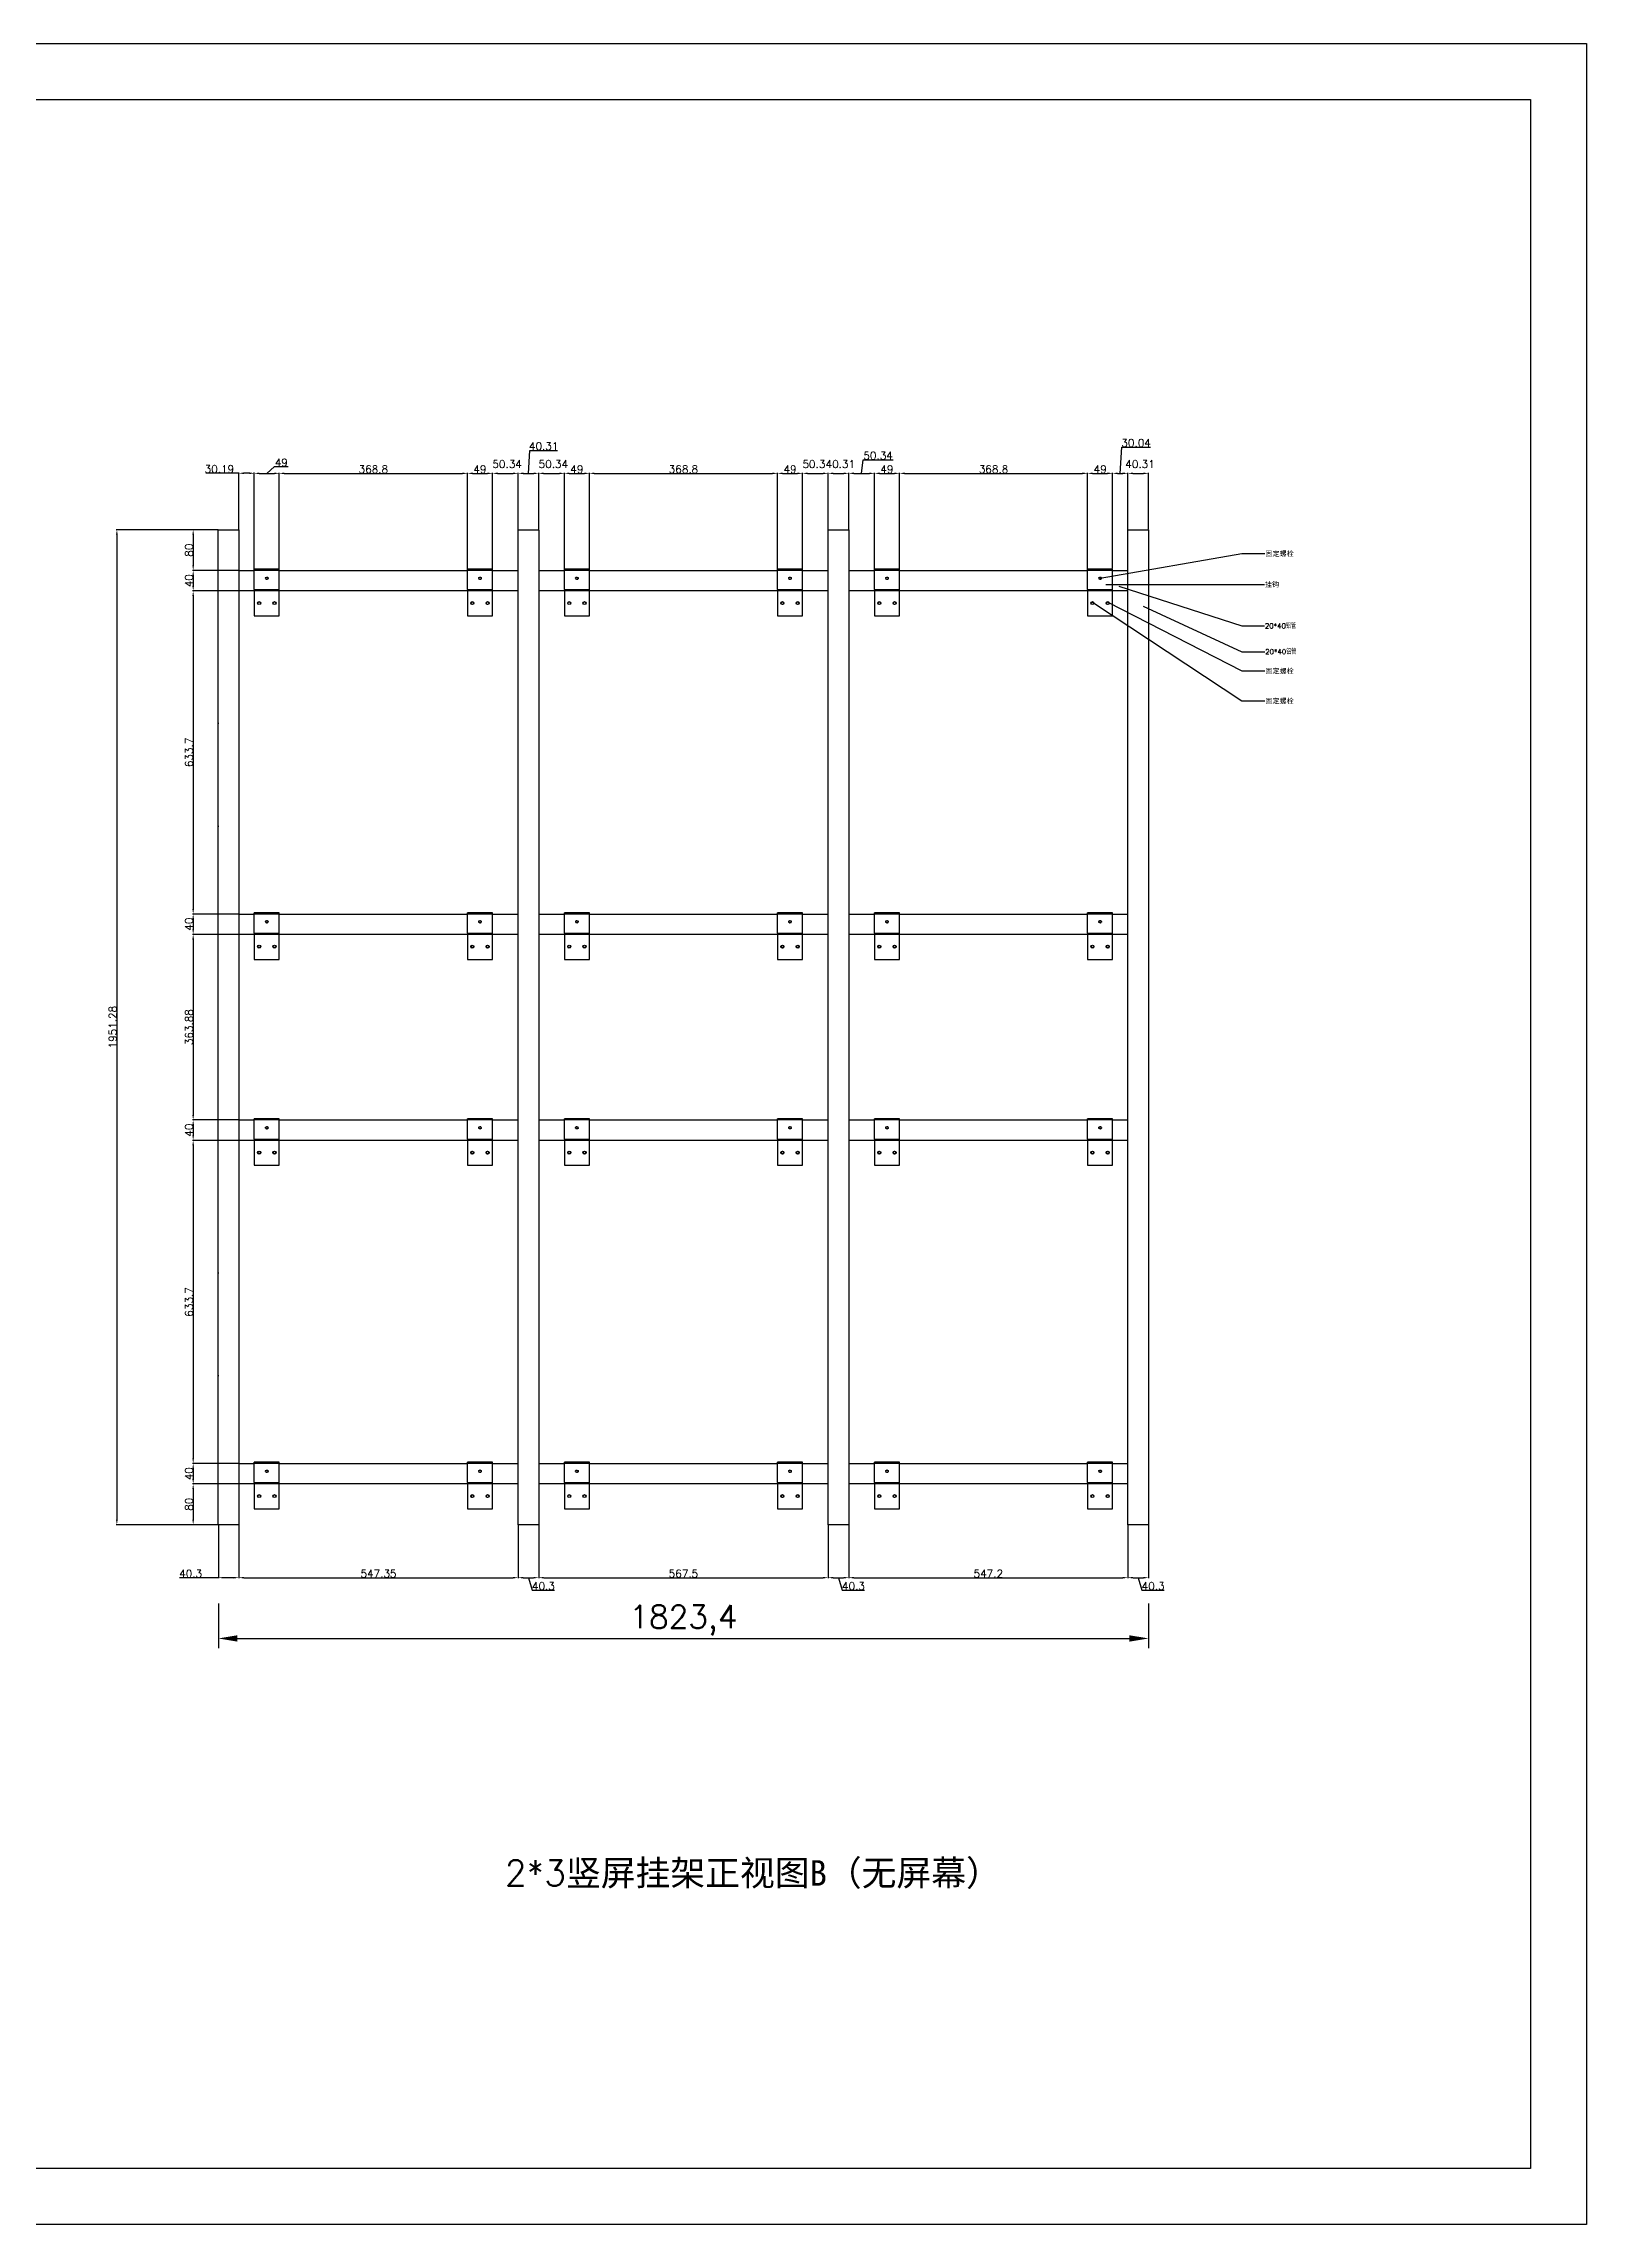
# Model space of a CAD drawing. Header units: millimetres. Extents: x -207 to 14821, y -6397 to 3639.
# Drawn here: x 11797 to 14821, y -6397 to -2120 of the extents above; entities that cross this region are included whole.
import ezdxf

# ---------------------------------------------------------------- set-up
doc = ezdxf.new("R2010")
doc.units = ezdxf.units.MM
doc.linetypes.add('HIDDEN', pattern=[0.375, 0.25, -0.125])
for name, color, linetype in [('02___PRT_ALL_AXES', 7, 'Continuous'), ('DEFAULT_2', 8, 'HIDDEN'), ('图框', 7, 'Continuous')]:
    doc.layers.add(name, color=color, linetype=linetype)
doc.layers.add('粗实线', color=7, linetype='Continuous', lineweight=25)
doc.styles.get("Standard").update_dxf_attribs({"font": 'txt', "bigfont": 'gbcbig.shx'})
doc.dimstyles.new('1-15', dxfattribs={"dimscale": 15, "dimtxt": 3, "dimasz": 2.5, "dimexe": 1.25, "dimexo": 0.625, "dimtad": 1, "dimtxsty": 'Standard', "dimcen": 2.5, "dimclrd": 4, "dimclre": 4, "dimclrt": 4, "dimadec": 0, "dimazin": 0, "dimtfac": 1, "dimtmove": 0, "dimatfit": 3, "dimfxl": 100, "dimfxlon": 1, "dimtfillclr": 4, "dimarcsym": 0})
doc.dimstyles.new('ISO-25', dxfattribs={"dimtxt": 7, "dimasz": 5, "dimexe": 1.25, "dimexo": 0.625, "dimtad": 1, "dimtxsty": 'Standard', "dimcen": 2.5, "dimclrd": 4, "dimclre": 4, "dimclrt": 4, "dimadec": 0, "dimazin": 0, "dimtfac": 1, "dimtmove": 0, "dimatfit": 3, "dimfxl": 1, "dimarcsym": 0})
doc.dimstyles.new('副本 ISO-25', dxfattribs={"dimtxt": 15, "dimasz": 10, "dimexe": 1.25, "dimexo": 0.625, "dimtad": 1, "dimdsep": 46, "dimtxsty": 'Standard', "dimcen": 2.5, "dimclrd": 4, "dimclre": 4, "dimclrt": 4, "dimadec": 0, "dimazin": 0, "dimtfac": 1, "dimtmove": 0, "dimatfit": 3, "dimfxl": 1, "dimarcsym": 0})

# ---------------------------------------------------------------- blocks, each defined once
blk = doc.blocks.new('hgfdhgdhgd')
at = {"color": 3, "linetype": 'Continuous'}
for p, q in [((-21144.3, 10464.5), (-21193.3, 10464.5)), ((-21193.3, 10424.5), (-21193.3, 10464.5)), ((-21144.3, 10462), (-21193.3, 10462)), ((-21144.3, 10424.5), (-21144.3, 10464.5)), ((-21193.3, 10424.5), (-21144.3, 10424.5))]:
    blk.add_line(p, q, dxfattribs=at)
at = {"color": 7, "linetype": 'Continuous'}
for p, q in [((-21193.3, 10424.5), (-21193.3, 10373)), ((-21144.3, 10373), (-21144.3, 10424.5))]:
    blk.add_line(p, q, dxfattribs=at)
at = {"layer": '02___PRT_ALL_AXES', "color": 7, "linetype": 'Continuous'}
blk.add_line((-21193.3, 10373), (-21144.3, 10373), dxfattribs=at)
at = {"layer": '02___PRT_ALL_AXES', "color": 3, "linetype": 'Continuous'}
blk.add_circle((-21168.8, 10446.7), 2.1, dxfattribs=at)
at = {"layer": '02___PRT_ALL_AXES', "color": 7, "linetype": 'Continuous'}
for centre in [(-21183.8, 10398), (-21153.8, 10398)]:
    blk.add_circle(centre, 3, dxfattribs=at)
at = {"layer": 'DEFAULT_2', "color": 8, "linetype": 'HIDDEN'}
blk.add_circle((-21168.8, 10446.7), 2.5, dxfattribs=at)
blk = doc.blocks.new('*D66')
at = {"color": 4, "lineweight": -2}
for p, q in [((12139.4, -5179.6), (12139.4, -5266.8)), ((13962.8, -5179.6), (13962.8, -5266.8)), ((12176.9, -5248), (13925.3, -5248))]:
    blk.add_line(p, q, dxfattribs=at)
at = {"color": 4}
for points in [[(12176.9, -5241.8), (12176.9, -5254.3), (12139.4, -5248)], [(13925.3, -5241.8), (13925.3, -5254.3), (13962.8, -5248)]]:
    blk.add_solid(points, dxfattribs=at)
at = {"layer": 'Defpoints', "color": 0}
for p in [(12139.4, -5170.3), (13962.8, -5170.3), (13962.8, -5248)]:
    blk.add_point(p, dxfattribs=at)
at = {"color": 4, "insert": (13051.1, -5212.4), "char_height": 45, "attachment_point": 5}
blk.add_mtext('1823,4', dxfattribs=at)
blk = doc.blocks.new('SHU')
at = {"color": 2}
for p, q in [((2817.7, 2460.5), (2858, 2460.5)), ((2817.7, 509.2), (2817.7, 2460.5)), ((2858, 2460.5), (2858, 509.2)), ((2858, 509.2), (2817.7, 509.2))]:
    blk.add_line(p, q, dxfattribs=at)
blk = doc.blocks.new('*D124')
at = {"color": 4, "lineweight": -2}
for p, q in [((12138.8, -3073.6), (11939.3, -3073.6)), ((11940.5, -3083.6), (11940.5, -5014.9)), ((12138.8, -5024.9), (11939.3, -5024.9))]:
    blk.add_line(p, q, dxfattribs=at)
at = {"color": 4}
for points in [[(11938.8, -3083.6), (11942.2, -3083.6), (11940.5, -3073.6)], [(11938.8, -5014.9), (11942.2, -5014.9), (11940.5, -5024.9)]]:
    blk.add_solid(points, dxfattribs=at)
at = {"layer": 'Defpoints', "color": 0}
for p in [(12139.4, -3073.6), (11940.5, -5024.9), (12139.4, -5024.9)]:
    blk.add_point(p, dxfattribs=at)
at = {"color": 4, "insert": (11932.4, -4049.2), "char_height": 15, "attachment_point": 5, "rotation": 90}
blk.add_mtext('1951.28', dxfattribs=at)
blk = doc.blocks.new('*D125')
at = {"color": 4, "lineweight": -2}
for p, q in [((12139.4, -5025.5), (12139.4, -5130.1)), ((12179.7, -5025.5), (12179.7, -5130.1)), ((12139.4, -5128.9), (12063.2, -5128.9)), ((12169.7, -5128.9), (12149.4, -5128.9))]:
    blk.add_line(p, q, dxfattribs=at)
at = {"color": 4}
for points in [[(12149.4, -5127.2), (12149.4, -5130.5), (12139.4, -5128.9)], [(12169.7, -5127.2), (12169.7, -5130.5), (12179.7, -5128.9)]]:
    blk.add_solid(points, dxfattribs=at)
at = {"layer": 'Defpoints', "color": 0}
for p in [(12139.4, -5024.9), (12179.7, -5024.9), (12179.7, -5128.9)]:
    blk.add_point(p, dxfattribs=at)
at = {"color": 4, "insert": (12085.1, -5120.8), "char_height": 15, "attachment_point": 5}
blk.add_mtext('40.3', dxfattribs=at)
blk = doc.blocks.new('*D126')
at = {"color": 4, "lineweight": -2}
for p, q in [((12179.7, -5025.5), (12179.7, -5130.1)), ((12727, -5025.5), (12727, -5130.1)), ((12189.7, -5128.9), (12717, -5128.9))]:
    blk.add_line(p, q, dxfattribs=at)
at = {"color": 4}
for points in [[(12189.7, -5127.2), (12189.7, -5130.5), (12179.7, -5128.9)], [(12717, -5127.2), (12717, -5130.5), (12727, -5128.9)]]:
    blk.add_solid(points, dxfattribs=at)
at = {"layer": 'Defpoints', "color": 0}
for p in [(12179.7, -5024.9), (12727, -5024.9), (12727, -5128.9)]:
    blk.add_point(p, dxfattribs=at)
at = {"color": 4, "insert": (12453.4, -5120.8), "char_height": 15, "attachment_point": 5}
blk.add_mtext('547.35', dxfattribs=at)
blk = doc.blocks.new('*D127')
at = {"color": 4, "lineweight": -2}
for p, q in [((12727, -5025.5), (12727, -5130.1)), ((12767.3, -5025.5), (12767.3, -5130.1)), ((12737, -5128.9), (12757.3, -5128.9)), ((12747.2, -5128.9), (12754.6, -5153.6)), ((12754.6, -5153.6), (12798.3, -5153.6))]:
    blk.add_line(p, q, dxfattribs=at)
at = {"color": 4}
for points in [[(12737, -5127.2), (12737, -5130.5), (12727, -5128.9)], [(12757.3, -5127.2), (12757.3, -5130.5), (12767.3, -5128.9)]]:
    blk.add_solid(points, dxfattribs=at)
at = {"layer": 'Defpoints', "color": 0}
for p in [(12727, -5024.9), (12767.3, -5024.9), (12767.3, -5128.9)]:
    blk.add_point(p, dxfattribs=at)
at = {"color": 4, "insert": (12776.5, -5145.4), "char_height": 15, "attachment_point": 5}
blk.add_mtext('40.3', dxfattribs=at)
blk = doc.blocks.new('*D128')
at = {"color": 4, "lineweight": -2}
for p, q in [((12767.3, -5025.5), (12767.3, -5130.1)), ((13334.8, -5025.5), (13334.8, -5130.1)), ((12777.3, -5128.9), (13324.8, -5128.9))]:
    blk.add_line(p, q, dxfattribs=at)
at = {"color": 4}
for points in [[(12777.3, -5127.2), (12777.3, -5130.5), (12767.3, -5128.9)], [(13324.8, -5127.2), (13324.8, -5130.5), (13334.8, -5128.9)]]:
    blk.add_solid(points, dxfattribs=at)
at = {"layer": 'Defpoints', "color": 0}
for p in [(12767.3, -5024.9), (13334.8, -5024.9), (13334.8, -5128.9)]:
    blk.add_point(p, dxfattribs=at)
at = {"color": 4, "insert": (13051.1, -5120.8), "char_height": 15, "attachment_point": 5}
blk.add_mtext('567.5', dxfattribs=at)
blk = doc.blocks.new('*D129')
at = {"color": 4, "lineweight": -2}
for p, q in [((13334.8, -5025.5), (13334.8, -5130.1)), ((13375.1, -5025.5), (13375.1, -5130.1)), ((13344.8, -5128.9), (13365.1, -5128.9)), ((13355, -5128.9), (13362.4, -5153.6)), ((13362.4, -5153.6), (13406.1, -5153.6))]:
    blk.add_line(p, q, dxfattribs=at)
at = {"color": 4}
for points in [[(13344.8, -5127.2), (13344.8, -5130.5), (13334.8, -5128.9)], [(13365.1, -5127.2), (13365.1, -5130.5), (13375.1, -5128.9)]]:
    blk.add_solid(points, dxfattribs=at)
at = {"layer": 'Defpoints', "color": 0}
for p in [(13334.8, -5024.9), (13375.1, -5024.9), (13375.1, -5128.9)]:
    blk.add_point(p, dxfattribs=at)
at = {"color": 4, "insert": (13384.3, -5145.4), "char_height": 15, "attachment_point": 5}
blk.add_mtext('40.3', dxfattribs=at)
blk = doc.blocks.new('*D130')
at = {"color": 4, "lineweight": -2}
for p, q in [((13375.1, -5025.5), (13375.1, -5130.1)), ((13922.3, -5025.5), (13922.3, -5130.1)), ((13385.1, -5128.9), (13912.3, -5128.9))]:
    blk.add_line(p, q, dxfattribs=at)
at = {"color": 4}
for points in [[(13385.1, -5127.2), (13385.1, -5130.5), (13375.1, -5128.9)], [(13912.3, -5127.2), (13912.3, -5130.5), (13922.3, -5128.9)]]:
    blk.add_solid(points, dxfattribs=at)
at = {"layer": 'Defpoints', "color": 0}
for p in [(13375.1, -5024.9), (13922.3, -5024.9), (13922.3, -5128.9)]:
    blk.add_point(p, dxfattribs=at)
at = {"color": 4, "insert": (13648.7, -5120.8), "char_height": 15, "attachment_point": 5}
blk.add_mtext('547.2', dxfattribs=at)
blk = doc.blocks.new('*D131')
at = {"color": 4, "lineweight": -2}
for p, q in [((13922.3, -5025.5), (13922.3, -5130.1)), ((13962.6, -5025.5), (13962.6, -5130.1)), ((13932.3, -5128.9), (13952.6, -5128.9)), ((13942.5, -5128.9), (13949.9, -5153.6)), ((13949.9, -5153.6), (13993.6, -5153.6))]:
    blk.add_line(p, q, dxfattribs=at)
at = {"color": 4}
for points in [[(13932.3, -5127.2), (13932.3, -5130.5), (13922.3, -5128.9)], [(13952.6, -5127.2), (13952.6, -5130.5), (13962.6, -5128.9)]]:
    blk.add_solid(points, dxfattribs=at)
at = {"layer": 'Defpoints', "color": 0}
for p in [(13922.3, -5024.9), (13962.6, -5024.9), (13962.6, -5128.9)]:
    blk.add_point(p, dxfattribs=at)
at = {"color": 4, "insert": (13971.8, -5145.4), "char_height": 15, "attachment_point": 5}
blk.add_mtext('40.3', dxfattribs=at)
blk = doc.blocks.new('*D132')
at = {"color": 4, "lineweight": -2}
for p, q in [((12138.8, -3073.6), (12088.8, -3073.6)), ((12090.1, -3083.6), (12090.1, -3143.6)), ((12179.1, -3153.6), (12088.8, -3153.6))]:
    blk.add_line(p, q, dxfattribs=at)
at = {"color": 4}
for points in [[(12088.4, -3083.6), (12091.7, -3083.6), (12090.1, -3073.6)], [(12088.4, -3143.6), (12091.7, -3143.6), (12090.1, -3153.6)]]:
    blk.add_solid(points, dxfattribs=at)
at = {"layer": 'Defpoints', "color": 0}
for p in [(12139.4, -3073.6), (12090.1, -3153.6), (12179.7, -3153.6)]:
    blk.add_point(p, dxfattribs=at)
at = {"color": 4, "insert": (12081.9, -3113.6), "char_height": 15, "attachment_point": 5, "rotation": 90}
blk.add_mtext('80', dxfattribs=at)
blk = doc.blocks.new('*D133')
at = {"color": 4, "lineweight": -2}
for p, q in [((12179.1, -3153.6), (12088.8, -3153.6)), ((12090.1, -3163.6), (12090.1, -3183.6)), ((12179.1, -3193.6), (12088.8, -3193.6))]:
    blk.add_line(p, q, dxfattribs=at)
at = {"color": 4}
for points in [[(12088.4, -3163.6), (12091.7, -3163.6), (12090.1, -3153.6)], [(12088.4, -3183.6), (12091.7, -3183.6), (12090.1, -3193.6)]]:
    blk.add_solid(points, dxfattribs=at)
at = {"layer": 'Defpoints', "color": 0}
for p in [(12179.7, -3153.6), (12090.1, -3193.6), (12179.7, -3193.6)]:
    blk.add_point(p, dxfattribs=at)
at = {"color": 4, "insert": (12081.9, -3173.6), "char_height": 15, "attachment_point": 5, "rotation": 90}
blk.add_mtext('40', dxfattribs=at)
blk = doc.blocks.new('*D134')
at = {"color": 4, "lineweight": -2}
for p, q in [((12179.1, -3193.6), (12088.8, -3193.6)), ((12090.1, -3203.6), (12090.1, -3817.3)), ((12179.1, -3827.3), (12088.8, -3827.3))]:
    blk.add_line(p, q, dxfattribs=at)
at = {"color": 4}
for points in [[(12088.4, -3203.6), (12091.7, -3203.6), (12090.1, -3193.6)], [(12088.4, -3817.3), (12091.7, -3817.3), (12090.1, -3827.3)]]:
    blk.add_solid(points, dxfattribs=at)
at = {"layer": 'Defpoints', "color": 0}
for p in [(12179.7, -3193.6), (12090.1, -3827.3), (12179.7, -3827.3)]:
    blk.add_point(p, dxfattribs=at)
at = {"color": 4, "insert": (12081.9, -3510.4), "char_height": 15, "attachment_point": 5, "rotation": 90}
blk.add_mtext('633.7', dxfattribs=at)
blk = doc.blocks.new('*D135')
at = {"color": 4, "lineweight": -2}
for p, q in [((12179.1, -3827.3), (12088.8, -3827.3)), ((12090.1, -3837.3), (12090.1, -3857.3)), ((12179.1, -3867.3), (12088.8, -3867.3))]:
    blk.add_line(p, q, dxfattribs=at)
at = {"color": 4}
for points in [[(12088.4, -3837.3), (12091.7, -3837.3), (12090.1, -3827.3)], [(12088.4, -3857.3), (12091.7, -3857.3), (12090.1, -3867.3)]]:
    blk.add_solid(points, dxfattribs=at)
at = {"layer": 'Defpoints', "color": 0}
for p in [(12179.7, -3827.3), (12090.1, -3867.3), (12179.7, -3867.3)]:
    blk.add_point(p, dxfattribs=at)
at = {"color": 4, "insert": (12081.9, -3847.3), "char_height": 15, "attachment_point": 5, "rotation": 90}
blk.add_mtext('40', dxfattribs=at)
blk = doc.blocks.new('*D136')
at = {"color": 4, "lineweight": -2}
for p, q in [((12179.1, -3867.3), (12088.8, -3867.3)), ((12090.1, -3877.3), (12090.1, -4221.2)), ((12179.1, -4231.2), (12088.8, -4231.2))]:
    blk.add_line(p, q, dxfattribs=at)
at = {"color": 4}
for points in [[(12088.4, -3877.3), (12091.7, -3877.3), (12090.1, -3867.3)], [(12088.4, -4221.2), (12091.7, -4221.2), (12090.1, -4231.2)]]:
    blk.add_solid(points, dxfattribs=at)
at = {"layer": 'Defpoints', "color": 0}
for p in [(12179.7, -3867.3), (12090.1, -4231.2), (12179.7, -4231.2)]:
    blk.add_point(p, dxfattribs=at)
at = {"color": 4, "insert": (12081.9, -4049.2), "char_height": 15, "attachment_point": 5, "rotation": 90}
blk.add_mtext('363.88', dxfattribs=at)
blk = doc.blocks.new('*D137')
at = {"color": 4, "lineweight": -2}
for p, q in [((12179.1, -4231.2), (12088.8, -4231.2)), ((12179.1, -4271.2), (12088.8, -4271.2)), ((12090.1, -4241.2), (12090.1, -4261.2))]:
    blk.add_line(p, q, dxfattribs=at)
at = {"color": 4}
for points in [[(12088.4, -4241.2), (12091.7, -4241.2), (12090.1, -4231.2)], [(12088.4, -4261.2), (12091.7, -4261.2), (12090.1, -4271.2)]]:
    blk.add_solid(points, dxfattribs=at)
at = {"layer": 'Defpoints', "color": 0}
for p in [(12179.7, -4231.2), (12090.1, -4271.2), (12179.7, -4271.2)]:
    blk.add_point(p, dxfattribs=at)
at = {"color": 4, "insert": (12081.9, -4251.2), "char_height": 15, "attachment_point": 5, "rotation": 90}
blk.add_mtext('40', dxfattribs=at)
blk = doc.blocks.new('*D138')
at = {"color": 4, "lineweight": -2}
for p, q in [((12179.1, -4271.2), (12088.8, -4271.2)), ((12090.1, -4281.2), (12090.1, -4894.9)), ((12179.1, -4904.9), (12088.8, -4904.9))]:
    blk.add_line(p, q, dxfattribs=at)
at = {"color": 4}
for points in [[(12088.4, -4281.2), (12091.7, -4281.2), (12090.1, -4271.2)], [(12088.4, -4894.9), (12091.7, -4894.9), (12090.1, -4904.9)]]:
    blk.add_solid(points, dxfattribs=at)
at = {"layer": 'Defpoints', "color": 0}
for p in [(12179.7, -4271.2), (12090.1, -4904.9), (12179.7, -4904.9)]:
    blk.add_point(p, dxfattribs=at)
at = {"color": 4, "insert": (12081.9, -4588), "char_height": 15, "attachment_point": 5, "rotation": 90}
blk.add_mtext('633.7', dxfattribs=at)
blk = doc.blocks.new('*D139')
at = {"color": 4, "lineweight": -2}
for p, q in [((12179.1, -4904.9), (12088.8, -4904.9)), ((12090.1, -4914.9), (12090.1, -4934.9)), ((12179.1, -4944.9), (12088.8, -4944.9))]:
    blk.add_line(p, q, dxfattribs=at)
at = {"color": 4}
for points in [[(12088.4, -4914.9), (12091.7, -4914.9), (12090.1, -4904.9)], [(12088.4, -4934.9), (12091.7, -4934.9), (12090.1, -4944.9)]]:
    blk.add_solid(points, dxfattribs=at)
at = {"layer": 'Defpoints', "color": 0}
for p in [(12179.7, -4904.9), (12090.1, -4944.9), (12179.7, -4944.9)]:
    blk.add_point(p, dxfattribs=at)
at = {"color": 4, "insert": (12081.9, -4924.9), "char_height": 15, "attachment_point": 5, "rotation": 90}
blk.add_mtext('40', dxfattribs=at)
blk = doc.blocks.new('*D140')
at = {"color": 4, "lineweight": -2}
for p, q in [((12179.1, -4944.9), (12088.8, -4944.9)), ((12090.1, -4954.9), (12090.1, -5014.9)), ((12179.1, -5024.9), (12088.8, -5024.9))]:
    blk.add_line(p, q, dxfattribs=at)
at = {"color": 4}
for points in [[(12088.4, -4954.9), (12091.7, -4954.9), (12090.1, -4944.9)], [(12088.4, -5014.9), (12091.7, -5014.9), (12090.1, -5024.9)]]:
    blk.add_solid(points, dxfattribs=at)
at = {"layer": 'Defpoints', "color": 0}
for p in [(12179.7, -4944.9), (12090.1, -5024.9), (12179.7, -5024.9)]:
    blk.add_point(p, dxfattribs=at)
at = {"color": 4, "insert": (12081.9, -4984.9), "char_height": 15, "attachment_point": 5, "rotation": 90}
blk.add_mtext('80', dxfattribs=at)
blk = doc.blocks.new('*D141')
at = {"color": 4, "lineweight": -2}
for p, q in [((12179.7, -2962.9), (12114.6, -2962.9)), ((12179.7, -3073), (12179.7, -2961.6)), ((12199.9, -2962.9), (12189.7, -2962.9)), ((12209.9, -3150.5), (12209.9, -2961.6))]:
    blk.add_line(p, q, dxfattribs=at)
at = {"color": 4}
for points in [[(12189.7, -2961.2), (12189.7, -2964.6), (12179.7, -2962.9)], [(12199.9, -2961.2), (12199.9, -2964.6), (12209.9, -2962.9)]]:
    blk.add_solid(points, dxfattribs=at)
at = {"layer": 'Defpoints', "color": 0}
for p in [(12209.9, -2962.9), (12179.7, -3073.6), (12209.9, -3151.1)]:
    blk.add_point(p, dxfattribs=at)
at = {"color": 4, "insert": (12141.5, -2954.8), "char_height": 15, "attachment_point": 5}
blk.add_mtext('30.19', dxfattribs=at)
blk = doc.blocks.new('*D142')
at = {"color": 4, "lineweight": -2}
for p, q in [((12234.4, -2963.1), (12249.8, -2949.9)), ((12249.8, -2949.9), (12276, -2949.9)), ((12209.9, -3150.5), (12209.9, -2961.9)), ((12219.9, -2963.1), (12248.9, -2963.1)), ((12258.9, -3150.5), (12258.9, -2961.9))]:
    blk.add_line(p, q, dxfattribs=at)
at = {"color": 4}
for points in [[(12219.9, -2961.4), (12219.9, -2964.8), (12209.9, -2963.1)], [(12248.9, -2961.4), (12248.9, -2964.8), (12258.9, -2963.1)]]:
    blk.add_solid(points, dxfattribs=at)
at = {"layer": 'Defpoints', "color": 0}
for p in [(12258.9, -2963.1), (12209.9, -3151.1), (12258.9, -3151.1)]:
    blk.add_point(p, dxfattribs=at)
at = {"color": 4, "insert": (12262.9, -2941.8), "char_height": 15, "attachment_point": 5}
blk.add_mtext('49', dxfattribs=at)
blk = doc.blocks.new('*D143')
at = {"color": 4, "lineweight": -2}
for p, q in [((12258.9, -3150.5), (12258.9, -2961.9)), ((12268.9, -2963.1), (12617.7, -2963.1)), ((12627.7, -3150.5), (12627.7, -2961.9))]:
    blk.add_line(p, q, dxfattribs=at)
at = {"color": 4}
for points in [[(12268.9, -2961.4), (12268.9, -2964.8), (12258.9, -2963.1)], [(12617.7, -2961.4), (12617.7, -2964.8), (12627.7, -2963.1)]]:
    blk.add_solid(points, dxfattribs=at)
at = {"layer": 'Defpoints', "color": 0}
for p in [(12627.7, -2963.1), (12258.9, -3151.1), (12627.7, -3151.1)]:
    blk.add_point(p, dxfattribs=at)
at = {"color": 4, "insert": (12443.3, -2955), "char_height": 15, "attachment_point": 5}
blk.add_mtext('368.8', dxfattribs=at)
blk = doc.blocks.new('*D144')
at = {"color": 4, "lineweight": -2}
for p, q in [((12627.7, -3150.5), (12627.7, -2961.9)), ((12637.7, -2963.1), (12666.7, -2963.1)), ((12676.7, -3150.5), (12676.7, -2961.9))]:
    blk.add_line(p, q, dxfattribs=at)
at = {"color": 4}
for points in [[(12637.7, -2961.4), (12637.7, -2964.8), (12627.7, -2963.1)], [(12666.7, -2961.4), (12666.7, -2964.8), (12676.7, -2963.1)]]:
    blk.add_solid(points, dxfattribs=at)
at = {"layer": 'Defpoints', "color": 0}
for p in [(12676.7, -2963.1), (12627.7, -3151.1), (12676.7, -3151.1)]:
    blk.add_point(p, dxfattribs=at)
at = {"color": 4, "insert": (12652.2, -2955), "char_height": 15, "attachment_point": 5}
blk.add_mtext('49', dxfattribs=at)
blk = doc.blocks.new('*D145')
at = {"color": 4, "lineweight": -2}
for p, q in [((12676.7, -3150.5), (12676.7, -2961.9)), ((12686.7, -2963.1), (12717, -2963.1)), ((12727, -3073), (12727, -2961.9))]:
    blk.add_line(p, q, dxfattribs=at)
at = {"color": 4}
for points in [[(12686.7, -2961.4), (12686.7, -2964.8), (12676.7, -2963.1)], [(12717, -2961.4), (12717, -2964.8), (12727, -2963.1)]]:
    blk.add_solid(points, dxfattribs=at)
at = {"layer": 'Defpoints', "color": 0}
for p in [(12727, -2963.1), (12727, -3073.6), (12676.7, -3151.1)]:
    blk.add_point(p, dxfattribs=at)
at = {"color": 4, "insert": (12705.5, -2945), "char_height": 15, "attachment_point": 5}
blk.add_mtext('50.34', dxfattribs=at)
blk = doc.blocks.new('*D146')
at = {"color": 4, "lineweight": -2}
for p, q in [((12747.2, -2963.1), (12750.2, -2918)), ((12750.2, -2918), (12803.9, -2918)), ((12727, -3073), (12727, -2961.9)), ((12737, -2963.1), (12757.3, -2963.1)), ((12767.3, -3072.3), (12767.3, -2961.9))]:
    blk.add_line(p, q, dxfattribs=at)
at = {"color": 4}
for points in [[(12737, -2961.4), (12737, -2964.8), (12727, -2963.1)], [(12757.3, -2961.4), (12757.3, -2964.8), (12767.3, -2963.1)]]:
    blk.add_solid(points, dxfattribs=at)
at = {"layer": 'Defpoints', "color": 0}
for p in [(12767.3, -2963.1), (12727, -3073.6), (12767.3, -3073)]:
    blk.add_point(p, dxfattribs=at)
at = {"color": 4, "insert": (12777.1, -2909.8), "char_height": 15, "attachment_point": 5}
blk.add_mtext('40.31', dxfattribs=at)
blk = doc.blocks.new('*D147')
at = {"color": 4, "lineweight": -2}
for p, q in [((12767.3, -3072.3), (12767.3, -2961.9)), ((12777.3, -2963.1), (12807.7, -2963.1)), ((12817.7, -3150.5), (12817.7, -2961.9))]:
    blk.add_line(p, q, dxfattribs=at)
at = {"color": 4}
for points in [[(12777.3, -2961.4), (12777.3, -2964.8), (12767.3, -2963.1)], [(12807.7, -2961.4), (12807.7, -2964.8), (12817.7, -2963.1)]]:
    blk.add_solid(points, dxfattribs=at)
at = {"layer": 'Defpoints', "color": 0}
for p in [(12817.7, -2963.1), (12767.3, -3073), (12817.7, -3151.1)]:
    blk.add_point(p, dxfattribs=at)
at = {"color": 4, "insert": (12796.1, -2945), "char_height": 15, "attachment_point": 5}
blk.add_mtext('50.34', dxfattribs=at)
blk = doc.blocks.new('*D148')
at = {"color": 4, "lineweight": -2}
for p, q in [((12817.7, -3150.5), (12817.7, -2961.9)), ((12827.7, -2963.1), (12856.7, -2963.1)), ((12866.7, -3150.5), (12866.7, -2961.9))]:
    blk.add_line(p, q, dxfattribs=at)
at = {"color": 4}
for points in [[(12827.7, -2961.4), (12827.7, -2964.8), (12817.7, -2963.1)], [(12856.7, -2961.4), (12856.7, -2964.8), (12866.7, -2963.1)]]:
    blk.add_solid(points, dxfattribs=at)
at = {"layer": 'Defpoints', "color": 0}
for p in [(12866.7, -2963.1), (12817.7, -3151.1), (12866.7, -3151.1)]:
    blk.add_point(p, dxfattribs=at)
at = {"color": 4, "insert": (12842.2, -2955), "char_height": 15, "attachment_point": 5}
blk.add_mtext('49', dxfattribs=at)
blk = doc.blocks.new('*D149')
at = {"color": 4, "lineweight": -2}
for p, q in [((12866.7, -3150.5), (12866.7, -2961.9)), ((12876.7, -2963.1), (13225.5, -2963.1)), ((13235.5, -3150.5), (13235.5, -2961.9))]:
    blk.add_line(p, q, dxfattribs=at)
at = {"color": 4}
for points in [[(12876.7, -2961.4), (12876.7, -2964.8), (12866.7, -2963.1)], [(13225.5, -2961.4), (13225.5, -2964.8), (13235.5, -2963.1)]]:
    blk.add_solid(points, dxfattribs=at)
at = {"layer": 'Defpoints', "color": 0}
for p in [(13235.5, -2963.1), (12866.7, -3151.1), (13235.5, -3151.1)]:
    blk.add_point(p, dxfattribs=at)
at = {"color": 4, "insert": (13051.1, -2955), "char_height": 15, "attachment_point": 5}
blk.add_mtext('368.8', dxfattribs=at)
blk = doc.blocks.new('*D150')
at = {"color": 4, "lineweight": -2}
for p, q in [((13235.5, -3150.5), (13235.5, -2961.9)), ((13245.5, -2963.1), (13274.5, -2963.1)), ((13284.5, -3150.5), (13284.5, -2961.9))]:
    blk.add_line(p, q, dxfattribs=at)
at = {"color": 4}
for points in [[(13245.5, -2961.4), (13245.5, -2964.8), (13235.5, -2963.1)], [(13274.5, -2961.4), (13274.5, -2964.8), (13284.5, -2963.1)]]:
    blk.add_solid(points, dxfattribs=at)
at = {"layer": 'Defpoints', "color": 0}
for p in [(13284.5, -2963.1), (13235.5, -3151.1), (13284.5, -3151.1)]:
    blk.add_point(p, dxfattribs=at)
at = {"color": 4, "insert": (13260, -2955), "char_height": 15, "attachment_point": 5}
blk.add_mtext('49', dxfattribs=at)
blk = doc.blocks.new('*D151')
at = {"color": 4, "lineweight": -2}
for p, q in [((13284.5, -3150.5), (13284.5, -2961.9)), ((13294.5, -2963.1), (13324.8, -2963.1)), ((13334.8, -3073), (13334.8, -2961.9))]:
    blk.add_line(p, q, dxfattribs=at)
at = {"color": 4}
for points in [[(13294.5, -2961.4), (13294.5, -2964.8), (13284.5, -2963.1)], [(13324.8, -2961.4), (13324.8, -2964.8), (13334.8, -2963.1)]]:
    blk.add_solid(points, dxfattribs=at)
at = {"layer": 'Defpoints', "color": 0}
for p in [(13334.8, -2963.1), (13334.8, -3073.6), (13284.5, -3151.1)]:
    blk.add_point(p, dxfattribs=at)
at = {"color": 4, "insert": (13313.3, -2945), "char_height": 15, "attachment_point": 5}
blk.add_mtext('50.34', dxfattribs=at)
blk = doc.blocks.new('*D152')
at = {"color": 4, "lineweight": -2}
for p, q in [((13334.8, -3073), (13334.8, -2961.9)), ((13344.8, -2963.1), (13365.1, -2963.1)), ((13375.1, -3073), (13375.1, -2961.9))]:
    blk.add_line(p, q, dxfattribs=at)
at = {"color": 4}
for points in [[(13344.8, -2961.4), (13344.8, -2964.8), (13334.8, -2963.1)], [(13365.1, -2961.4), (13365.1, -2964.8), (13375.1, -2963.1)]]:
    blk.add_solid(points, dxfattribs=at)
at = {"layer": 'Defpoints', "color": 0}
for p in [(13375.1, -2963.1), (13334.8, -3073.6), (13375.1, -3073.6)]:
    blk.add_point(p, dxfattribs=at)
at = {"color": 4, "insert": (13358.6, -2945), "char_height": 15, "attachment_point": 5}
blk.add_mtext('40.31', dxfattribs=at)
blk = doc.blocks.new('*D153')
at = {"color": 4, "lineweight": -2}
for p, q in [((13400.3, -2963.1), (13403.3, -2936.4)), ((13403.3, -2936.4), (13462.1, -2936.4)), ((13375.1, -3073), (13375.1, -2961.9)), ((13385.1, -2963.1), (13415.5, -2963.1)), ((13425.5, -3150.5), (13425.5, -2961.9))]:
    blk.add_line(p, q, dxfattribs=at)
at = {"color": 4}
for points in [[(13385.1, -2961.4), (13385.1, -2964.8), (13375.1, -2963.1)], [(13415.5, -2961.4), (13415.5, -2964.8), (13425.5, -2963.1)]]:
    blk.add_solid(points, dxfattribs=at)
at = {"layer": 'Defpoints', "color": 0}
for p in [(13425.5, -2963.1), (13375.1, -3073.6), (13425.5, -3151.1)]:
    blk.add_point(p, dxfattribs=at)
at = {"color": 4, "insert": (13432.7, -2928.3), "char_height": 15, "attachment_point": 5}
blk.add_mtext('50.34', dxfattribs=at)
blk = doc.blocks.new('*D154')
at = {"color": 4, "lineweight": -2}
for p, q in [((13425.5, -3150.5), (13425.5, -2961.9)), ((13435.5, -2963.1), (13464.5, -2963.1)), ((13474.5, -3150.5), (13474.5, -2961.9))]:
    blk.add_line(p, q, dxfattribs=at)
at = {"color": 4}
for points in [[(13435.5, -2961.4), (13435.5, -2964.8), (13425.5, -2963.1)], [(13464.5, -2961.4), (13464.5, -2964.8), (13474.5, -2963.1)]]:
    blk.add_solid(points, dxfattribs=at)
at = {"layer": 'Defpoints', "color": 0}
for p in [(13474.5, -2963.1), (13425.5, -3151.1), (13474.5, -3151.1)]:
    blk.add_point(p, dxfattribs=at)
at = {"color": 4, "insert": (13450, -2955), "char_height": 15, "attachment_point": 5}
blk.add_mtext('49', dxfattribs=at)
blk = doc.blocks.new('*D155')
at = {"color": 4, "lineweight": -2}
for p, q in [((13474.5, -3150.5), (13474.5, -2961.9)), ((13484.5, -2963.1), (13833.3, -2963.1)), ((13843.3, -3150.5), (13843.3, -2961.9))]:
    blk.add_line(p, q, dxfattribs=at)
at = {"color": 4}
for points in [[(13484.5, -2961.4), (13484.5, -2964.8), (13474.5, -2963.1)], [(13833.3, -2961.4), (13833.3, -2964.8), (13843.3, -2963.1)]]:
    blk.add_solid(points, dxfattribs=at)
at = {"layer": 'Defpoints', "color": 0}
for p in [(13843.3, -2963.1), (13474.5, -3151.1), (13843.3, -3151.1)]:
    blk.add_point(p, dxfattribs=at)
at = {"color": 4, "insert": (13658.9, -2955), "char_height": 15, "attachment_point": 5}
blk.add_mtext('368.8', dxfattribs=at)
blk = doc.blocks.new('*D156')
at = {"color": 4, "lineweight": -2}
for p, q in [((13843.3, -3150.5), (13843.3, -2961.9)), ((13853.3, -2963.1), (13882.3, -2963.1)), ((13892.3, -3149.8), (13892.3, -2961.9))]:
    blk.add_line(p, q, dxfattribs=at)
at = {"color": 4}
for points in [[(13853.3, -2961.4), (13853.3, -2964.8), (13843.3, -2963.1)], [(13882.3, -2961.4), (13882.3, -2964.8), (13892.3, -2963.1)]]:
    blk.add_solid(points, dxfattribs=at)
at = {"layer": 'Defpoints', "color": 0}
for p in [(13892.3, -2963.1), (13843.3, -3151.1), (13892.3, -3150.5)]:
    blk.add_point(p, dxfattribs=at)
at = {"color": 4, "insert": (13867.8, -2955), "char_height": 15, "attachment_point": 5}
blk.add_mtext('49', dxfattribs=at)
blk = doc.blocks.new('*D157')
at = {"color": 4, "lineweight": -2}
for p, q in [((13907.3, -2963.1), (13910.3, -2911.6)), ((13910.3, -2911.6), (13966.6, -2911.6)), ((13892.3, -3149.8), (13892.3, -2961.9)), ((13902.3, -2963.1), (13912.3, -2963.1)), ((13922.3, -3073), (13922.3, -2961.9))]:
    blk.add_line(p, q, dxfattribs=at)
at = {"color": 4}
for points in [[(13902.3, -2961.4), (13902.3, -2964.8), (13892.3, -2963.1)], [(13912.3, -2961.4), (13912.3, -2964.8), (13922.3, -2963.1)]]:
    blk.add_solid(points, dxfattribs=at)
at = {"layer": 'Defpoints', "color": 0}
for p in [(13922.3, -2963.1), (13922.3, -3073.6), (13892.3, -3150.5)]:
    blk.add_point(p, dxfattribs=at)
at = {"color": 4, "insert": (13938.4, -2903.5), "char_height": 15, "attachment_point": 5}
blk.add_mtext('30.04', dxfattribs=at)
blk = doc.blocks.new('*D158')
at = {"color": 4, "lineweight": -2}
for p, q in [((13922.3, -3073), (13922.3, -2961.9)), ((13932.3, -2963.1), (13952.6, -2963.1)), ((13962.6, -3072.3), (13962.6, -2961.9))]:
    blk.add_line(p, q, dxfattribs=at)
at = {"color": 4}
for points in [[(13932.3, -2961.4), (13932.3, -2964.8), (13922.3, -2963.1)], [(13952.6, -2961.4), (13952.6, -2964.8), (13962.6, -2963.1)]]:
    blk.add_solid(points, dxfattribs=at)
at = {"layer": 'Defpoints', "color": 0}
for p in [(13962.6, -2963.1), (13922.3, -3073.6), (13962.6, -3073)]:
    blk.add_point(p, dxfattribs=at)
at = {"color": 4, "insert": (13946.1, -2945), "char_height": 15, "attachment_point": 5}
blk.add_mtext('40.31', dxfattribs=at)
blk = doc.blocks.new('TK')
at = {"layer": '图框'}
blk.add_lwpolyline([(7176.7, -904.8), (1128.7, -904.8), (1128.7, 3372), (7176.7, 3372), (7176.7, -904.8)], dxfattribs=at)
blk.add_lwpolyline([(7067, -795), (1238.5, -795), (1238.5, 3262.2), (7067, 3262.2)], close=True, dxfattribs=at)

msp = doc.modelspace()

# ---------------------------------------------------------------- linework, layer by layer
at = {"color": 7, "linetype": 'Continuous'}
for p, q in [((12140.689, -3453.949), (12139.389, -3453.949)), ((12139.389, -3654.949), (12140.689, -3654.949)), ((12140.689, -4531.529), (12139.389, -4531.529)), ((12139.389, -4732.529), (12140.689, -4732.529))]:
    msp.add_line(p, q, dxfattribs=at)
msp.add_line((13963.414, -4092.689), (13962.634, -4092.689))
at = {"color": 6, "linetype": 'Continuous'}
for centre in [(12219.389, -3217.599), (12249.389, -3217.599), (12637.189, -3217.599), (12667.189, -3217.599), (12827.189, -3217.599), (12857.189, -3217.599), (13244.989, -3217.599), (13274.989, -3217.599), (13434.989, -3217.599), (13464.989, -3217.599), (13852.789, -3217.599), (13882.789, -3217.599), (12219.389, -4295.179), (12249.389, -4295.179), (12637.189, -4295.179), (12667.189, -4295.179), (12827.189, -4295.179), (12857.189, -4295.179), (13244.989, -4295.179), (13274.989, -4295.179), (13434.989, -4295.179), (13464.989, -4295.179), (13852.789, -4295.179), (13882.789, -4295.179)]:
    msp.add_circle(centre, 2.5, dxfattribs=at)
at = {"color": 2, "linetype": 'Continuous'}
for centre in [(12637.189, -3891.299), (13244.989, -3891.299), (13852.789, -3891.299), (12637.189, -4968.879), (13244.989, -4968.879), (13852.789, -4968.879)]:
    msp.add_arc(centre, 2.5, 180, 255.472968, dxfattribs=at)
at = {"layer": '02___PRT_ALL_AXES', "color": 7, "linetype": 'Continuous'}
for centre in [(12219.389, -3217.599), (12249.389, -3217.599), (12637.189, -3217.599), (12667.189, -3217.599), (12827.189, -3217.599), (12857.189, -3217.599), (13244.989, -3217.599), (13274.989, -3217.599), (13434.989, -3217.599), (13464.989, -3217.599), (13852.789, -3217.599), (13882.789, -3217.599), (12219.389, -3891.299), (12249.389, -3891.299), (12637.189, -3891.299), (12667.189, -3891.299), (12827.189, -3891.299), (12857.189, -3891.299), (13244.989, -3891.299), (13274.989, -3891.299), (13434.989, -3891.299), (13464.989, -3891.299), (13852.789, -3891.299), (13882.789, -3891.299), (12219.389, -4295.179), (12249.389, -4295.179), (12637.189, -4295.179), (12667.189, -4295.179), (12827.189, -4295.179), (12857.189, -4295.179), (13244.989, -4295.179), (13274.989, -4295.179), (13434.989, -4295.179), (13464.989, -4295.179), (13852.789, -4295.179), (13882.789, -4295.179), (12219.389, -4968.879), (12249.389, -4968.879), (12637.189, -4968.879), (12667.189, -4968.879), (12827.189, -4968.879), (12857.189, -4968.879), (13244.989, -4968.879), (13274.989, -4968.879), (13434.989, -4968.879), (13464.989, -4968.879), (13852.789, -4968.879), (13882.789, -4968.879)]:
    msp.add_circle(centre, 3, dxfattribs=at)
at = {"layer": '02___PRT_ALL_AXES', "color": 6, "linetype": 'Continuous'}
for centre in [(12219.389, -3891.299), (12249.389, -3891.299), (12637.189, -3891.299), (12667.189, -3891.299), (12827.189, -3891.299), (12857.189, -3891.299), (13244.989, -3891.299), (13274.989, -3891.299), (13434.989, -3891.299), (13464.989, -3891.299), (13852.789, -3891.299), (13882.789, -3891.299), (12219.389, -4968.879), (12249.389, -4968.879), (12637.189, -4968.879), (12667.189, -4968.879), (12827.189, -4968.879), (12857.189, -4968.879), (13244.989, -4968.879), (13274.989, -4968.879), (13434.989, -4968.879), (13464.989, -4968.879), (13852.789, -4968.879), (13882.789, -4968.879)]:
    msp.add_circle(centre, 2.5, dxfattribs=at)
at = {"layer": '粗实线', "color": 1}
for p, q in [((12139.339, -3153.599), (12139.389, -3153.599)), ((12179.699, -3153.599), (12209.889, -3153.599)), ((12258.889, -3153.599), (12627.689, -3153.599)), ((12676.689, -3153.599), (12727.034, -3153.599)), ((12767.344, -3153.599), (12817.689, -3153.599)), ((12866.689, -3153.599), (13235.489, -3153.599)), ((13284.489, -3153.599), (13334.834, -3153.599)), ((13375.144, -3153.599), (13425.489, -3153.599)), ((13474.489, -3153.599), (13843.289, -3153.599)), ((13892.289, -3153.599), (13922.329, -3153.599)), ((13962.739, -3153.599), (13962.739, -3193.599)), ((12139.389, -3193.599), (12139.339, -3193.599)), ((12727.034, -3193.599), (12179.699, -3193.599)), ((13334.834, -3193.599), (12767.344, -3193.599)), ((13922.329, -3193.599), (13375.144, -3193.599)), ((12179.695, -3827.299), (12209.889, -3827.299)), ((12258.889, -3827.299), (12627.689, -3827.299)), ((12676.689, -3827.299), (12727.034, -3827.299)), ((12767.34, -3827.299), (12817.689, -3827.299)), ((12866.689, -3827.299), (13235.489, -3827.299)), ((13284.489, -3827.299), (13334.834, -3827.299)), ((13375.14, -3827.299), (13425.489, -3827.299)), ((13474.489, -3827.299), (13843.289, -3827.299)), ((13892.289, -3827.299), (13922.329, -3827.299)), ((13962.789, -3827.299), (13962.789, -3867.299)), ((12727.034, -3867.299), (12179.695, -3867.299)), ((13334.834, -3867.299), (12767.34, -3867.299)), ((13922.329, -3867.299), (13375.14, -3867.299)), ((12179.693, -4231.179), (12209.889, -4231.179)), ((12258.889, -4231.179), (12627.689, -4231.179)), ((12676.689, -4231.179), (12727.034, -4231.179)), ((12767.338, -4231.179), (12817.689, -4231.179)), ((12866.689, -4231.179), (13235.489, -4231.179)), ((13284.489, -4231.179), (13334.834, -4231.179)), ((13375.138, -4231.179), (13425.489, -4231.179)), ((13474.489, -4231.179), (13843.289, -4231.179)), ((13892.289, -4231.179), (13922.329, -4231.179)), ((13962.788, -4231.179), (13962.789, -4231.179)), ((13962.789, -4231.179), (13962.789, -4271.179)), ((12727.034, -4271.179), (12179.693, -4271.179)), ((13334.834, -4271.179), (12767.338, -4271.179)), ((13922.329, -4271.179), (13375.138, -4271.179)), ((13962.789, -4271.179), (13962.788, -4271.179)), ((12179.689, -4904.879), (12209.889, -4904.879)), ((12258.889, -4904.879), (12627.689, -4904.879)), ((12676.689, -4904.879), (12727.034, -4904.879)), ((12767.334, -4904.879), (12817.689, -4904.879)), ((12866.689, -4904.879), (13235.489, -4904.879)), ((13284.489, -4904.879), (13334.834, -4904.879)), ((13375.134, -4904.879), (13425.489, -4904.879)), ((13474.489, -4904.879), (13843.289, -4904.879)), ((13892.289, -4904.879), (13922.329, -4904.879)), ((13962.784, -4904.879), (13962.789, -4904.879)), ((13962.789, -4904.879), (13962.789, -4944.879)), ((12727.034, -4944.879), (12179.689, -4944.879)), ((13334.834, -4944.879), (12767.334, -4944.879)), ((13922.329, -4944.879), (13375.134, -4944.879)), ((13962.789, -4944.879), (13962.784, -4944.879))]:
    msp.add_line(p, q, dxfattribs=at)

# ---------------------------------------------------------------- block references
for name, p in [('TK', (7644.22, -5492.315)), ('SHU', (9321.682, -5534.106)), ('SHU', (9909.327, -5534.106)), ('SHU', (10517.127, -5534.106)), ('SHU', (11104.622, -5534.106))]:
    msp.add_blockref(name, p)
at = {"layer": '粗实线'}
for p in [(33403.236, -13615.58), (33821.036, -13615.58), (34011.036, -13615.58), (34428.836, -13615.58), (34618.836, -13615.58), (35036.636, -13615.58), (33403.236, -14289.28), (33821.036, -14289.28), (34011.036, -14289.28), (34428.836, -14289.28), (34618.836, -14289.28), (35036.636, -14289.28), (33403.236, -14693.16), (33821.036, -14693.16), (34011.036, -14693.16), (34428.836, -14693.16), (34618.836, -14693.16), (35036.636, -14693.16), (33403.236, -15366.86), (33821.036, -15366.86), (34011.036, -15366.86), (34428.836, -15366.86), (34618.836, -15366.86), (35036.636, -15366.86)]:
    msp.add_blockref('hgfdhgdhgd', p, dxfattribs=at)

# ---------------------------------------------------------------- texts
at = {"color": 4, "char_height": 10, "attachment_point": 1}
for s, insert in [('{\\fSimSun|b0|i0|c134|p2;固定螺栓}', (14191.457, -3115.563)), ('{\\fSimSun|b0|i0|c134|p2;挂钩}', (14190.832, -3175.785)), ('20*40铝管', (14190.832, -3257.255)), ('20*40铝管', (14191.457, -3307.843)), ('{\\fSimSun|b0|i0|c134|p2;固定螺栓}', (14191.457, -3345.687)), ('{\\fSimSun|b0|i0|c134|p2;固定螺栓}', (14191.457, -3404.483))]:
    msp.add_mtext(s, dxfattribs=dict(at, insert=insert))
at = {"insert": (12700.863, -5682.877), "char_height": 50, "width": 1155.23428, "attachment_point": 1}
msp.add_mtext('2*3{\\fSimHei|b0|i0|c134|p2;竖屏挂架正视图B（无屏幕）}', dxfattribs=at)

# ---------------------------------------------------------------- dimensions: what is measured, and where the dimension line sits
for base, p1, p2, picture, middle in [((12767.344, -2963.111), (12727.034, -3073.599), (12767.344, -3072.974), '*D146', (12750.814, -2917.966)), ((13922.329, -2963.111), (13892.289, -3150.474), (13922.329, -3073.599), '*D157', (13910.934, -2911.617)), ((12258.889, -2963.111), (12209.889, -3151.099), (12258.889, -3151.099), '*D142', (12250.397, -2949.921)), ((13425.4891, -2963.1106), (13375.1442, -3073.5993), (13425.4891, -3151.0993), '*D153', (13403.9416, -2936.4173))]:
    dim = msp.add_linear_dim(base=base, p1=p1, p2=p2, dimstyle='副本 ISO-25', override={"dimtmove": 1})
    dim.commit()
    dim.dimension.update_dxf_attribs({"geometry": picture, "text_midpoint": middle, "dimtype": 160})
for base, p1, p2, picture, middle in [((12209.889, -2962.891), (12179.699, -3073.599), (12209.889, -3151.099), '*D141', (12141.507, -2962.891)), ((12179.689, -5128.883), (12139.389, -5024.879), (12179.689, -5024.88), '*D125', (12085.07, -5128.883))]:
    dim = msp.add_linear_dim(base=base, p1=p1, p2=p2, dimstyle='副本 ISO-25')
    dim.commit()
    dim.dimension.update_dxf_attribs({"geometry": picture, "text_midpoint": middle, "dimtype": 160})
for base, p1, p2, picture, middle in [((12627.689, -2963.111), (12258.889, -3151.099), (12627.689, -3151.099), '*D143', (12443.289, -2954.986)), ((12676.689, -2963.111), (12627.689, -3151.099), (12676.689, -3151.099), '*D144', (12652.189, -2954.986)), ((12727.034, -2963.1106), (12676.6891, -3151.0993), (12727.034, -3073.5993), '*D145', (12705.4866, -2944.9856)), ((12817.6891, -2963.1106), (12767.3442, -3072.9743), (12817.6891, -3151.0993), '*D147', (12796.1416, -2944.9856)), ((12866.689, -2963.111), (12817.689, -3151.099), (12866.689, -3151.099), '*D148', (12842.189, -2954.986)), ((13235.489, -2963.111), (12866.689, -3151.099), (13235.489, -3151.099), '*D149', (13051.089, -2954.986)), ((13284.489, -2963.111), (13235.489, -3151.099), (13284.489, -3151.099), '*D150', (13259.989, -2954.986)), ((13334.834, -2963.1106), (13284.4891, -3151.0993), (13334.834, -3073.5993), '*D151', (13313.2866, -2944.9856)), ((13375.144, -2963.111), (13334.834, -3073.599), (13375.144, -3073.599), '*D152', (13358.614, -2944.986)), ((13474.489, -2963.111), (13425.489, -3151.099), (13474.489, -3151.099), '*D154', (13449.989, -2954.986)), ((13843.289, -2963.111), (13474.489, -3151.099), (13843.289, -3151.099), '*D155', (13658.889, -2954.986)), ((13892.289, -2963.111), (13843.289, -3151.099), (13892.289, -3150.474), '*D156', (13867.789, -2954.986)), ((13962.639, -2963.111), (13922.329, -3073.599), (13962.639, -3072.974), '*D158', (13946.109, -2944.986)), ((12727.034, -5128.8827), (12179.6887, -5024.8796), (12727.034, -5024.8793), '*D126', (12453.3614, -5120.7577)), ((12767.334, -5128.883), (12727.034, -5024.879), (12767.334, -5024.879), '*D127', (12755.215, -5145.445)), ((13334.834, -5128.883), (12767.334, -5024.879), (13334.834, -5024.879), '*D128', (13051.084, -5120.758)), ((13375.134, -5128.883), (13334.834, -5024.879), (13375.134, -5024.879), '*D129', (13363.015, -5145.445)), ((13922.3292, -5128.8827), (13375.1336, -5024.8793), (13922.3292, -5024.8793), '*D130', (13648.7314, -5120.7577)), ((13962.629, -5128.883), (13922.329, -5024.879), (13962.629, -5024.879), '*D131', (13950.51, -5145.445))]:
    dim = msp.add_linear_dim(base=base, p1=p1, p2=p2, dimstyle='副本 ISO-25', override={"dimtmove": 1})
    dim.commit()
    dim.dimension.update_dxf_attribs({"geometry": picture, "text_midpoint": middle})
for base, p2, picture, middle in [((11940.503, -5024.879), (12139.389, -5024.879), '*D124', (11932.378, -4049.239)), ((12090.055, -3153.599), (12179.699, -3153.599), '*D132', (12081.93, -3113.599))]:
    dim = msp.add_linear_dim(base=base, p1=(12139.389, -3073.599), p2=p2, angle=90, dimstyle='副本 ISO-25')
    dim.commit()
    dim.dimension.update_dxf_attribs({"geometry": picture, "text_midpoint": middle})
for base, p1, p2, picture, middle in [((12090.055, -3193.599), (12179.699, -3153.599), (12179.699, -3193.599), '*D133', (12081.93, -3173.599)), ((12090.055, -3827.299), (12179.699, -3193.599), (12179.695, -3827.299), '*D134', (12081.93, -3510.449)), ((12090.055, -3867.299), (12179.695, -3827.299), (12179.695, -3867.299), '*D135', (12081.93, -3847.299)), ((12090.055, -4231.179), (12179.695, -3867.299), (12179.694, -4231.179), '*D136', (12081.93, -4049.239)), ((12090.055, -4271.179), (12179.694, -4231.179), (12179.693, -4271.179), '*D137', (12081.93, -4251.179)), ((12090.055, -4904.879), (12179.693, -4271.179), (12179.689, -4904.879), '*D138', (12081.93, -4588.029)), ((12090.055, -4944.879), (12179.689, -4904.879), (12179.689, -4944.879), '*D139', (12081.93, -4924.879)), ((12090.055, -5024.879), (12179.689, -4944.879), (12179.689, -5024.879), '*D140', (12081.93, -4984.879))]:
    dim = msp.add_linear_dim(base=base, p1=p1, p2=p2, angle=90, dimstyle='副本 ISO-25', override={"dimtmove": 1})
    dim.commit()
    dim.dimension.update_dxf_attribs({"geometry": picture, "text_midpoint": middle})
dim = msp.add_linear_dim(base=(13962.789, -5248.043), p1=(12139.389, -5170.269), p2=(13962.789, -5170.269), angle=0, dimstyle='1-15')
dim.commit()
dim.dimension.update_dxf_attribs({"geometry": '*D66', "text_midpoint": (13051.089, -5248.043), "dimtype": 161})

# ---------------------------------------------------------------- leaders
at = {"annotation_type": 0, "has_hookline": 1, "hookline_direction": 0}
for points, text_width in [([(13867.789, -3168.849), (14145.356, -3120.563), (14190.832, -3120.563)], 54.749), ([(13879.254, -3180.785), (14145.356, -3180.785), (14190.207, -3180.785)], 27.263), ([(13904.453, -3184.374), (14145.356, -3262.255), (14190.207, -3262.255)], 60.233), ([(13852.789, -3215.499), (14145.356, -3409.483), (14190.832, -3409.483)], 54.749), ([(13882.789, -3215.499), (14145.356, -3350.687), (14190.832, -3350.687)], 54.749), ([(13952.206, -3223.543), (14145.356, -3312.843), (14190.832, -3312.843)], 60.233)]:
    msp.add_leader(points, dimstyle='ISO-25', override={"dimgap": 0.625, "dimtad": 0}, dxfattribs=dict(at, text_width=text_width))

doc.saveas('drawing.dxf')
